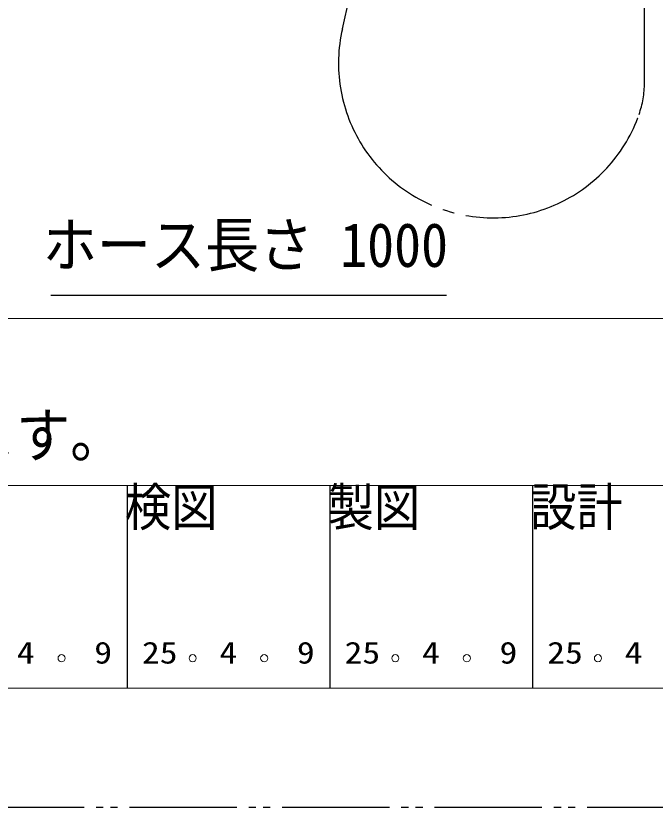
# Model space of a CAD drawing. Units: millimetres at full size, sheet at 1:5; details may follow other scales. Extents: x -1050 to 0, y -742 to 742.
# Drawn here: x -521.7 to -253.5, y -742.5 to -410.4 of the extents above; entities that cross this region are included whole.
import ezdxf
from ezdxf.enums import TextEntityAlignment as Align

# ---------------------------------------------------------------- set-up
doc = ezdxf.new("R2010")
doc.units = ezdxf.units.MM
doc.header["$LTSCALE"] = 5
doc.linetypes.add('DOUBLE_CHAIN2', pattern=[12.8, 9, -1, 0.6, -0.6, 0.6, -1])
doc.linetypes.add('LONG_CHAIN', pattern=[21, 18, -1, 1, -1])
doc.layers.add('0-0_K37532E6JV', color=2, linetype='Continuous', lineweight=30)
doc.styles.add('ＭＳ ゴシック', font='')
doc.styles.add('ＭＳ 明朝', font='')
doc.styles.get('ＭＳ ゴシック').set_extended_font_data('MS Gothic')
doc.styles.get('ＭＳ 明朝').set_extended_font_data('MS Mincho')

msp = doc.modelspace()

# ---------------------------------------------------------------- linework, layer by layer
at = {"layer": '0-0_K37532E6JV', "linetype": 'LONG_CHAIN'}
for p, q in [((-257.999, -438.558), (-257.999, 38.6)), ((-384.702, -415.842), (-351.481, -270.892))]:
    msp.add_line(p, q, dxfattribs=at)
at = {"layer": '0-0_K37532E6JV'}
for p, q in [((-506.995, -527.664), (-340.995, -527.664)), ((-475, -607.5), (-475, -692.5)), ((-390, -607.5), (-390, -692.5)), ((-305, -607.5), (-305, -692.5))]:
    msp.add_line(p, q, dxfattribs=at)
at = {"layer": '0-0_K37532E6JV', "color": 7, "lineweight": 15}
for p, q in [((-925, -537.5), (-50, -537.5)), ((-50, -607.5), (-925, -607.5)), ((-525, -692.5), (-50, -692.5))]:
    msp.add_line(p, q, dxfattribs=at)
at = {"layer": '0-0_K37532E6JV', "color": 4, "linetype": 'DOUBLE_CHAIN2'}
msp.add_lwpolyline([(-1050, -742.5), (0, -742.5), (0, 742.5), (-1050, 742.5)], close=True, dxfattribs=at)
at = {"layer": '0-0_K37532E6JV', "color": 7, "lineweight": 15}
for centre in [(-502.5, -680), (-447.5, -680), (-417.5, -680), (-362.5, -680), (-332.5, -680), (-277.5, -680)]:
    msp.add_circle(centre, 1.5, dxfattribs=at)
at = {"layer": '0-0_K37532E6JV', "linetype": 'LONG_CHAIN'}
for centre, radius, start, end in [((-321.471, -430.334), 64.871, 167.09119, 340.69056), ((-297.999, -438.558), 40, 340.69056, 0)]:
    msp.add_arc(centre, radius, start, end, dxfattribs=at)

# ---------------------------------------------------------------- texts
at = {"layer": '0-0_K37532E6JV', "color": 7}
for s, height, style, width, p in [('ホース長さ 1000', 18.48, 'ＭＳ 明朝', 0.9, (-510.381, -521.347)), ('レバー中央まで水が出ます。', 18.48, 'ＭＳ 明朝', 0.9, (-771.112, -601.184)), ('4', 9.164, 'ＭＳ ゴシック', 1.2, (-521.269, -685)), (' 9', 9.164, 'ＭＳ ゴシック', 1.2, (-496.287, -685)), ('25', 9.164, 'ＭＳ ゴシック', 1.2, (-468.788, -685)), ('4', 9.164, 'ＭＳ ゴシック', 1.2, (-436.269, -685)), (' 9', 9.164, 'ＭＳ ゴシック', 1.2, (-411.287, -685)), ('25', 9.164, 'ＭＳ ゴシック', 1.2, (-383.787, -685)), ('4', 9.164, 'ＭＳ ゴシック', 1.2, (-351.269, -685)), (' 9', 9.164, 'ＭＳ ゴシック', 1.2, (-326.287, -685)), ('25', 9.164, 'ＭＳ ゴシック', 1.2, (-298.788, -685)), ('4', 9.164, 'ＭＳ ゴシック', 1.2, (-266.269, -685))]:
    msp.add_text(s, height=height, dxfattribs=dict(at, style=style, width=width)).set_placement(p, align=Align.BOTTOM_LEFT)
at = {"layer": '0-0_K37532E6JV', "style": 'ＭＳ 明朝', "width": 0.9}
for s, p in [('検図', (-475.963, -629.229)), ('製図', (-390.963, -629.229)), ('設計', (-305.963, -629.229))]:
    msp.add_text(s, height=15.84, dxfattribs=at).set_placement(p, align=Align.BOTTOM_LEFT)

doc.saveas('drawing.dxf')
